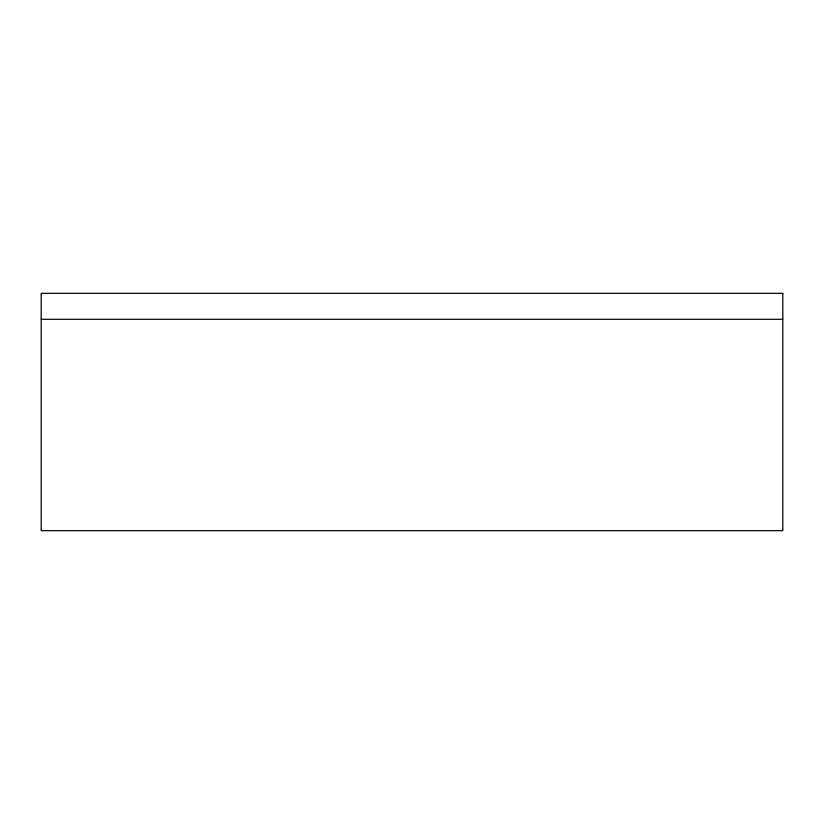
<?xml version="1.0" encoding="UTF-8"?>
<svg xmlns="http://www.w3.org/2000/svg" width="824" height="824" viewBox="0 0 824 824"><rect width="100%" height="100%" fill="white"/><g stroke="black" fill="none" stroke-linecap="round" stroke-linejoin="round"><path stroke-width="1.24" d="M41.2 319.3L782.8 319.3M782.8 293.344L41.2 293.344L41.2 530.656L782.8 530.656L782.8 293.344"/></g></svg>
